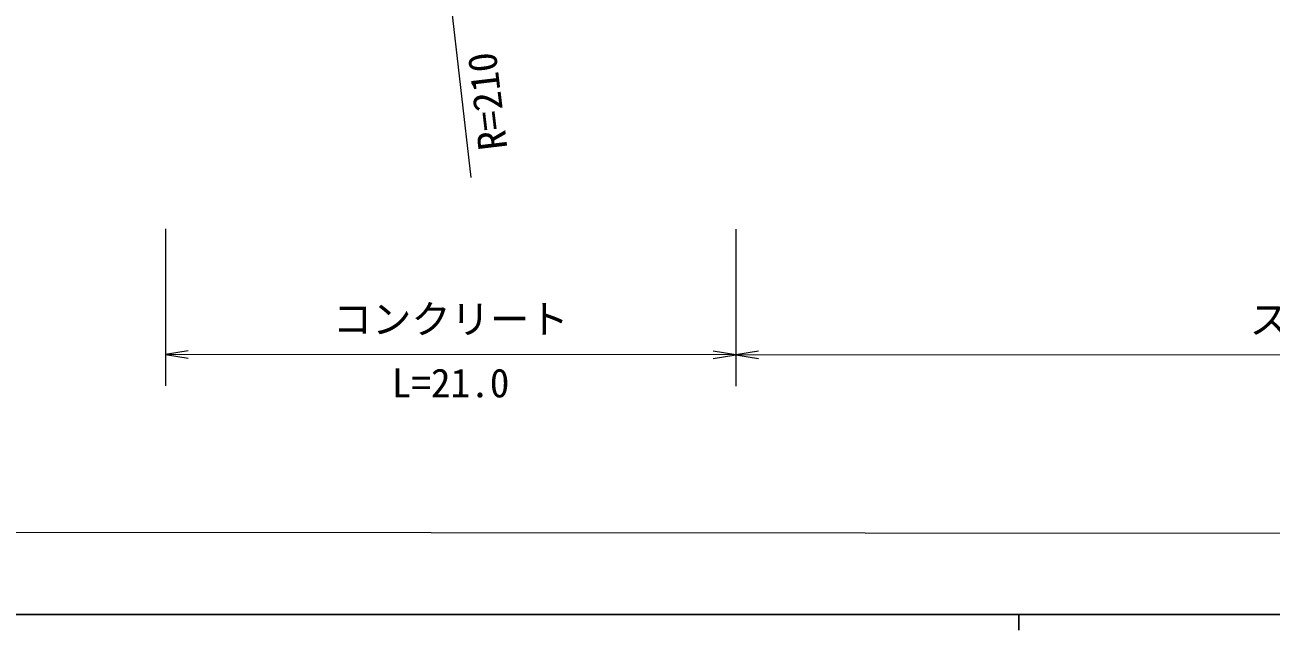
# Model space of a CAD drawing. Units: millimetres, scale not verified. Extents: x 40000 to 680000, y 20000 to 380000.
# Drawn here: x 204827 to 284042, y 204000 to 242483 of the extents above; entities that cross this region are included whole.
import ezdxf
from ezdxf.enums import TextEntityAlignment as Align

# ---------------------------------------------------------------- set-up
doc = ezdxf.new("R2010")
doc.units = ezdxf.units.MM
doc.header["$LTSCALE"] = 1000
for name, color, linetype, lineweight in [('M-BGD', 7, 'Continuous', 13), ('M-STR-HTXT', 7, 'Continuous', 13), ('M-STR-STR3', 7, 'Continuous', 13), ('M-TTL-BAND', 7, 'Continuous', 25)]:
    doc.layers.add(name, color=color, linetype=linetype, lineweight=lineweight)
doc.styles.add('ＭＳ ゴシック', font='')
doc.styles.get('ＭＳ ゴシック').set_extended_font_data('MS Gothic')

# ---------------------------------------------------------------- blocks, each defined once
blk = doc.blocks.new('open_arrow')
at = {"color": 0, "linetype": 'Continuous', "lineweight": -2}
blk.add_lwpolyline([(7.5, 1.25), (0, 0), (7.5, -1.25)], dxfattribs=at)

msp = doc.modelspace()

# ---------------------------------------------------------------- linework, layer by layer
at = {"layer": 'M-BGD'}
msp.add_open_spline([(271320, 258072), (271822, 258288), (272323, 258503), (272827, 258713), (273844, 259137), (274868, 259538), (275932, 259857), (276841, 260130), (277779, 260342), (278717, 260361), (279834, 260384), (280950, 260132), (282052, 259861), (283756, 259442), (285424, 258977), (287076, 258449), (289456, 257690), (291805, 256801), (294112, 255806), (295853, 255054), (297570, 254243), (299366, 253663), (300663, 253244), (302001, 252947), (303340, 252661), (305591, 252181), (307846, 251735), (310055, 251113), (311971, 250574), (313853, 249902), (315719, 249199), (317135, 248666), (318541, 248116), (319913, 247471), (320821, 247044), (321714, 246576), (322529, 245998), (323350, 245417), (324091, 244724), (324841, 244052), (325783, 243207), (326738, 242394), (327625, 241466), (328119, 240950), (328591, 240399), (329240, 240104), (329814, 239843), (330525, 239784), (331105, 239994), (331655, 240194), (332087, 240638), (332551, 241025), (333298, 241647), (334130, 242120), (334998, 242501), (336846, 243312), (338855, 243708), (340865, 244103)], degree=3, knots=[0, 0, 0, 0, 1, 1, 1, 2, 2, 2, 3, 3, 3, 4, 4, 4, 5, 5, 5, 6, 6, 6, 7, 7, 7, 8, 8, 8, 9, 9, 9, 10, 10, 10, 11, 11, 11, 12, 12, 12, 13, 13, 13, 14, 14, 14, 15, 15, 15, 16, 16, 16, 17, 17, 17, 18, 18, 18, 19, 19, 19, 19], dxfattribs=at)
at = {"layer": 'M-STR-HTXT'}
msp.add_line((233204, 232777), (227210, 284597), dxfattribs=at)
at = {"layer": 'M-STR-STR3'}
for p, q in [((213769, 229523), (213763, 219523)), ((250025, 229502), (250020, 219502)), ((250021, 221502), (213764, 221523)), ((330320, 221457), (250021, 221502)), ((64904, 210298), (561264, 210016))]:
    msp.add_line(p, q, dxfattribs=at)
at = {"layer": 'M-TTL-BAND'}
for p, q in [((40000, 205000), (579000, 205000)), ((268000, 205000), (268000, 204000))]:
    msp.add_line(p, q, dxfattribs=at)

# ---------------------------------------------------------------- block references
at = {"layer": 'M-STR-STR3', "xscale": 193, "yscale": 193}
for p in [(213764, 221523), (250021, 221502)]:
    msp.add_blockref('open_arrow', p, dxfattribs=at)
at = {"layer": 'M-STR-STR3', "xscale": 193, "yscale": 193, "rotation": 180}
msp.add_blockref('open_arrow', (250021, 221502), dxfattribs=at)

# ---------------------------------------------------------------- texts
at = {"layer": 'M-STR-HTXT', "style": 'ＭＳ ゴシック'}
msp.add_text('R=210', height=1833, rotation=96.802, dxfattribs=at).set_placement((234587, 234528), align=Align.MIDDLE_LEFT)
at = {"layer": 'M-STR-STR3', "style": 'ＭＳ ゴシック'}
for s, p in [('コンクリート', (224393, 222313)), ('ストンガード', (282671, 222280)), ('L=21.0', (228141, 218252))]:
    msp.add_text(s, height=1833, rotation=359.967, dxfattribs=at).set_placement(p, align=Align.BOTTOM_LEFT)

doc.saveas('drawing.dxf')
